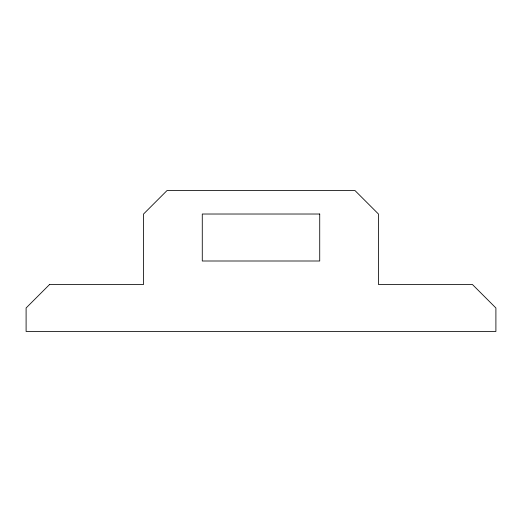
<?xml version="1.0" encoding="UTF-8"?>
<svg xmlns="http://www.w3.org/2000/svg" width="522" height="522" viewBox="0 0 522 522"><rect width="100%" height="100%" fill="white"/><g stroke="black" fill="none" stroke-linecap="round" stroke-linejoin="round"><path stroke-width="0.78" d="M49.59 284.49L26.1 307.98L26.1 331.47L495.9 331.47L495.9 307.98L472.41 284.49L378.45 284.49L378.45 214.02L354.96 190.53L167.04 190.53L143.55 214.02L143.55 284.49L49.59 284.49M319.725 214.02L202.275 214.02L202.275 261L319.725 261L319.725 214.02"/></g></svg>
